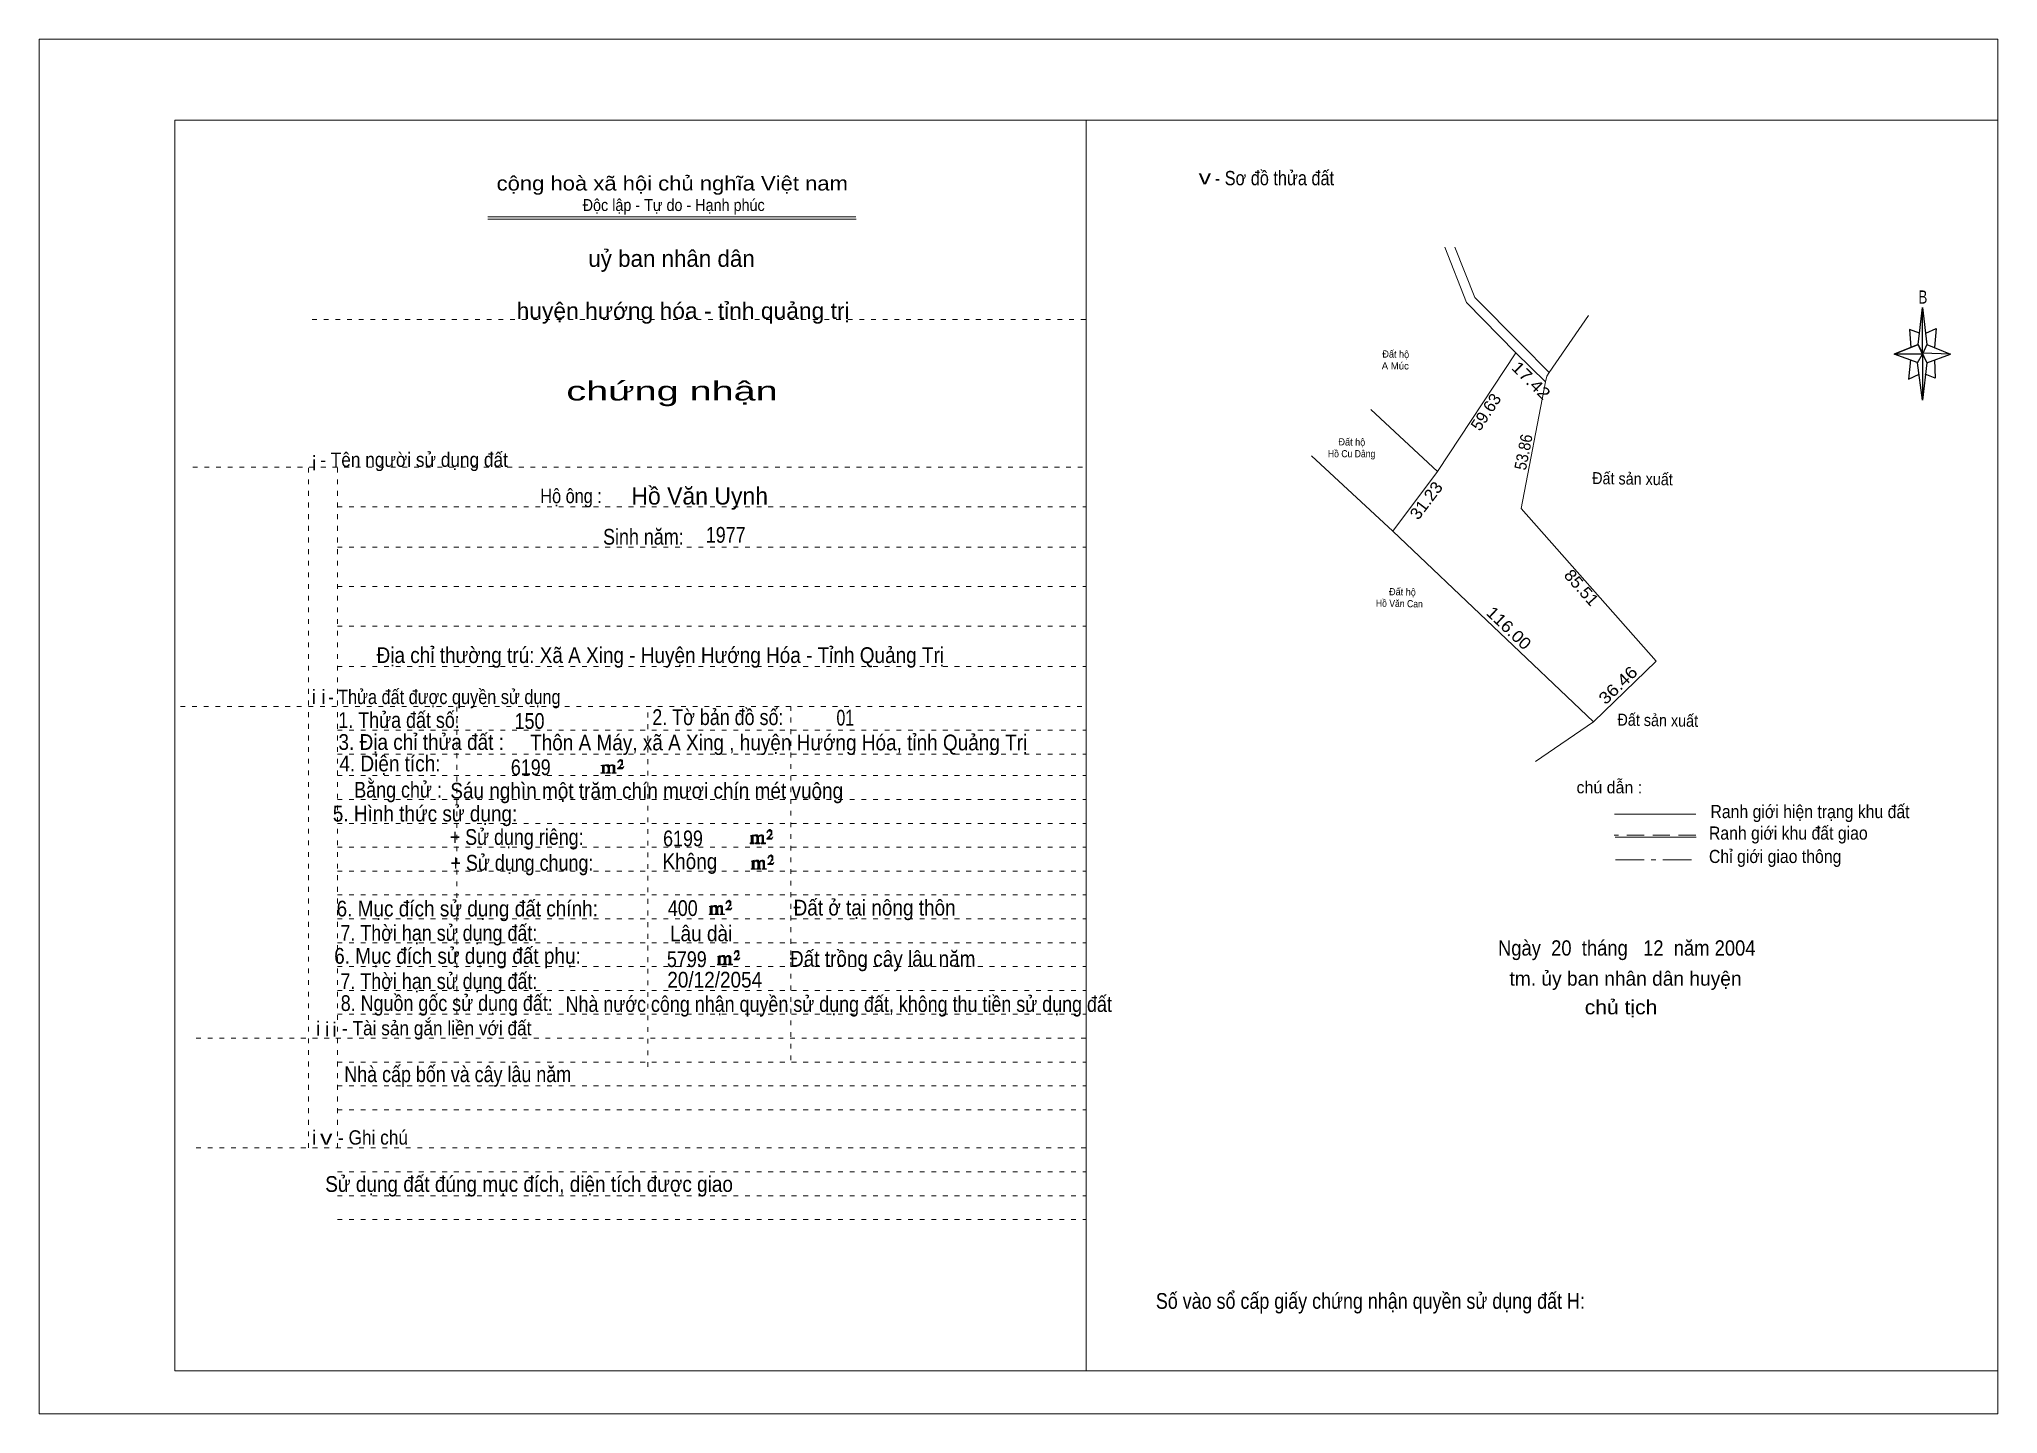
# Model space of a CAD drawing. Header units: centimetres. Extents: x -0.5 to 40.6, y -0.5 to 28.3.
import ezdxf
from ezdxf.enums import TextEntityAlignment as Align

# ---------------------------------------------------------------- set-up
doc = ezdxf.new("R2010")
doc.units = ezdxf.units.CM
doc.header["$LTSCALE"] = 0.12
for name, pattern in [('DOT_DASHED', [7.7, 5, -1.2, 0.3, -1.2]), ('DOTTED', [1.5, 0.3, -1.2]), ('MEDIUM_DASHED', [4.5, 3, -1.5])]:
    doc.linetypes.add(name, pattern=pattern)
for name, color, linetype, lineweight in [('1', 7, 'DOTTED', 13), ('22', 7, 'Continuous', 13), ('50', 7, 'Continuous', 13)]:
    doc.layers.add(name, color=color, linetype=linetype, lineweight=lineweight)

msp = doc.modelspace()

# ---------------------------------------------------------------- hatches: boundary and pattern name
at = {"layer": '50'}
for points in [[(11.74, 12.97), (11.77, 13.02), (11.77, 13.02), (11.76, 13), (11.74, 13), (11.73, 13), (11.68, 13), (11.71, 13.04), (11.72, 13.05), (11.74, 13.06), (11.74, 13.08), (11.74, 13.1), (11.74, 13.12), (11.74, 13.13), (11.74, 13.15), (11.73, 13.16), (11.72, 13.16), (11.71, 13.17), (11.7, 13.17), (11.68, 13.16), (11.68, 13.16), (11.67, 13.15), (11.66, 13.13), (11.64, 13.11), (11.66, 13.11), (11.66, 13.13), (11.67, 13.13), (11.68, 13.14), (11.7, 13.14), (11.71, 13.14), (11.72, 13.13), (11.73, 13.13), (11.73, 13.1), (11.73, 13.08), (11.71, 13.06), (11.71, 13.04), (11.7, 13.03), (11.64, 12.98), (11.64, 12.97)], [(11.32, 12.91), (11.32, 12.9), (11.32, 12.89), (11.3, 12.89), (11.29, 12.89), (11.29, 12.88), (11.38, 12.88), (11.38, 12.89), (11.37, 12.89), (11.36, 12.89), (11.36, 12.9), (11.36, 12.91), (11.36, 13.02), (11.36, 13.03), (11.37, 13.04), (11.39, 13.04), (11.4, 13.04), (11.41, 13.04), (11.42, 13.03), (11.44, 13), (11.44, 12.91), (11.42, 12.9), (11.42, 12.89), (11.41, 12.89), (11.4, 12.89), (11.4, 12.88), (11.49, 12.88), (11.49, 12.89), (11.48, 12.89), (11.47, 12.89), (11.47, 12.9), (11.47, 12.91), (11.47, 13.02), (11.49, 13.04), (11.5, 13.04), (11.51, 13.04), (11.54, 13.04), (11.54, 13.03), (11.55, 13.02), (11.55, 13), (11.55, 12.91), (11.55, 12.9), (11.54, 12.89), (11.54, 12.89), (11.52, 12.89), (11.52, 12.88), (11.61, 12.88), (11.61, 12.89), (11.6, 12.89), (11.59, 12.89), (11.58, 12.9), (11.58, 12.91), (11.58, 12.98), (11.58, 13.03), (11.58, 13.04), (11.57, 13.05), (11.55, 13.06), (11.52, 13.06), (11.51, 13.06), (11.49, 13.05), (11.46, 13.03), (11.46, 13.04), (11.45, 13.06), (11.44, 13.06), (11.42, 13.06), (11.4, 13.06), (11.39, 13.06), (11.37, 13.04), (11.36, 13.04), (11.36, 13.03), (11.36, 13.03), (11.36, 13.04), (11.36, 13.06), (11.29, 13.04), (11.29, 13.04), (11.3, 13.04), (11.32, 13.03), (11.32, 13.02), (11.32, 13.01)], [(14.44, 11.44), (14.44, 11.43), (14.44, 11.42), (14.43, 11.42), (14.42, 11.42), (14.42, 11.4), (14.5, 11.4), (14.5, 11.42), (14.49, 11.42), (14.48, 11.42), (14.48, 11.43), (14.48, 11.44), (14.48, 11.55), (14.48, 11.56), (14.49, 11.57), (14.52, 11.57), (14.53, 11.57), (14.54, 11.57), (14.55, 11.56), (14.56, 11.52), (14.56, 11.44), (14.55, 11.43), (14.55, 11.42), (14.54, 11.42), (14.53, 11.42), (14.53, 11.4), (14.62, 11.4), (14.62, 11.42), (14.6, 11.42), (14.59, 11.42), (14.59, 11.43), (14.59, 11.44), (14.59, 11.55), (14.62, 11.57), (14.63, 11.57), (14.64, 11.57), (14.66, 11.57), (14.66, 11.56), (14.67, 11.55), (14.67, 11.52), (14.67, 11.44), (14.67, 11.43), (14.66, 11.42), (14.66, 11.42), (14.65, 11.42), (14.65, 11.4), (14.74, 11.4), (14.74, 11.42), (14.72, 11.42), (14.71, 11.42), (14.7, 11.43), (14.7, 11.44), (14.7, 11.51), (14.7, 11.56), (14.7, 11.57), (14.69, 11.58), (14.67, 11.59), (14.65, 11.59), (14.64, 11.59), (14.62, 11.58), (14.58, 11.56), (14.58, 11.57), (14.57, 11.59), (14.56, 11.59), (14.55, 11.59), (14.53, 11.59), (14.52, 11.59), (14.49, 11.57), (14.48, 11.57), (14.48, 11.56), (14.48, 11.56), (14.48, 11.57), (14.48, 11.59), (14.42, 11.57), (14.42, 11.57), (14.43, 11.57), (14.44, 11.56), (14.44, 11.55), (14.44, 11.54)], [(14.87, 11.5), (14.89, 11.55), (14.89, 11.55), (14.88, 11.52), (14.87, 11.52), (14.86, 11.52), (14.8, 11.52), (14.84, 11.57), (14.85, 11.58), (14.87, 11.59), (14.87, 11.61), (14.87, 11.62), (14.87, 11.65), (14.87, 11.66), (14.87, 11.68), (14.86, 11.69), (14.85, 11.69), (14.84, 11.7), (14.82, 11.7), (14.8, 11.69), (14.8, 11.69), (14.79, 11.68), (14.78, 11.66), (14.77, 11.64), (14.78, 11.64), (14.78, 11.66), (14.79, 11.66), (14.8, 11.67), (14.82, 11.67), (14.84, 11.67), (14.85, 11.66), (14.86, 11.66), (14.86, 11.62), (14.86, 11.61), (14.84, 11.59), (14.84, 11.57), (14.82, 11.56), (14.77, 11.51), (14.77, 11.5)], [(14.89, 10.97), (14.91, 11.01), (14.91, 11.01), (14.9, 10.99), (14.89, 10.99), (14.88, 10.99), (14.82, 10.99), (14.86, 11.04), (14.87, 11.05), (14.89, 11.06), (14.89, 11.08), (14.89, 11.09), (14.89, 11.11), (14.89, 11.12), (14.89, 11.15), (14.88, 11.16), (14.87, 11.16), (14.86, 11.17), (14.85, 11.17), (14.82, 11.16), (14.82, 11.16), (14.81, 11.15), (14.8, 11.12), (14.79, 11.1), (14.8, 11.1), (14.8, 11.12), (14.81, 11.12), (14.82, 11.14), (14.85, 11.14), (14.86, 11.14), (14.87, 11.12), (14.88, 11.12), (14.88, 11.09), (14.88, 11.08), (14.86, 11.06), (14.86, 11.04), (14.85, 11.02), (14.79, 10.98), (14.79, 10.97)], [(14.46, 10.9), (14.46, 10.89), (14.46, 10.88), (14.45, 10.88), (14.44, 10.88), (14.44, 10.87), (14.53, 10.87), (14.53, 10.88), (14.52, 10.88), (14.5, 10.88), (14.5, 10.89), (14.5, 10.9), (14.5, 11.01), (14.5, 11.02), (14.52, 11.04), (14.54, 11.04), (14.55, 11.04), (14.56, 11.04), (14.57, 11.02), (14.58, 10.99), (14.58, 10.9), (14.57, 10.89), (14.57, 10.88), (14.56, 10.88), (14.55, 10.88), (14.55, 10.87), (14.64, 10.87), (14.64, 10.88), (14.63, 10.88), (14.62, 10.88), (14.62, 10.89), (14.62, 10.9), (14.62, 11.01), (14.64, 11.04), (14.65, 11.04), (14.66, 11.04), (14.68, 11.04), (14.68, 11.02), (14.69, 11.01), (14.69, 10.99), (14.69, 10.9), (14.69, 10.89), (14.68, 10.88), (14.68, 10.88), (14.67, 10.88), (14.67, 10.87), (14.76, 10.87), (14.76, 10.88), (14.75, 10.88), (14.74, 10.88), (14.72, 10.89), (14.72, 10.9), (14.72, 10.98), (14.72, 11.02), (14.72, 11.04), (14.71, 11.05), (14.69, 11.06), (14.67, 11.06), (14.66, 11.06), (14.64, 11.05), (14.6, 11.02), (14.6, 11.04), (14.59, 11.06), (14.58, 11.06), (14.57, 11.06), (14.55, 11.06), (14.54, 11.06), (14.52, 11.04), (14.5, 11.04), (14.5, 11.02), (14.5, 11.02), (14.5, 11.04), (14.5, 11.06), (14.44, 11.04), (14.44, 11.04), (14.45, 11.04), (14.46, 11.02), (14.46, 11.01), (14.46, 11)], [(13.58, 9.95), (13.58, 9.94), (13.58, 9.93), (13.57, 9.93), (13.56, 9.93), (13.56, 9.92), (13.65, 9.92), (13.65, 9.93), (13.64, 9.93), (13.62, 9.93), (13.62, 9.94), (13.62, 9.95), (13.62, 10.06), (13.62, 10.07), (13.64, 10.09), (13.66, 10.09), (13.67, 10.09), (13.68, 10.09), (13.69, 10.07), (13.7, 10.04), (13.7, 9.95), (13.69, 9.94), (13.69, 9.93), (13.68, 9.93), (13.67, 9.93), (13.67, 9.92), (13.76, 9.92), (13.76, 9.93), (13.75, 9.93), (13.74, 9.93), (13.74, 9.94), (13.74, 9.95), (13.74, 10.06), (13.76, 10.09), (13.77, 10.09), (13.78, 10.09), (13.8, 10.09), (13.8, 10.07), (13.81, 10.06), (13.81, 10.04), (13.81, 9.95), (13.81, 9.94), (13.8, 9.93), (13.8, 9.93), (13.79, 9.93), (13.79, 9.92), (13.88, 9.92), (13.88, 9.93), (13.87, 9.93), (13.86, 9.93), (13.84, 9.94), (13.84, 9.95), (13.84, 10.03), (13.84, 10.07), (13.84, 10.09), (13.83, 10.1), (13.81, 10.11), (13.79, 10.11), (13.78, 10.11), (13.76, 10.1), (13.72, 10.07), (13.72, 10.09), (13.71, 10.11), (13.7, 10.11), (13.69, 10.11), (13.67, 10.11), (13.66, 10.11), (13.64, 10.09), (13.62, 10.09), (13.62, 10.07), (13.62, 10.07), (13.62, 10.09), (13.62, 10.11), (13.56, 10.09), (13.56, 10.09), (13.57, 10.09), (13.58, 10.07), (13.58, 10.06), (13.58, 10.05)], [(14.01, 10.02), (14.03, 10.06), (14.03, 10.06), (14.02, 10.04), (14.01, 10.04), (14, 10.04), (13.94, 10.04), (13.98, 10.09), (13.99, 10.1), (14.01, 10.11), (14.01, 10.13), (14.01, 10.14), (14.01, 10.16), (14.01, 10.17), (14.01, 10.2), (14, 10.21), (13.99, 10.21), (13.98, 10.22), (13.97, 10.22), (13.94, 10.21), (13.94, 10.21), (13.93, 10.2), (13.92, 10.17), (13.91, 10.15), (13.92, 10.15), (13.92, 10.17), (13.93, 10.17), (13.94, 10.19), (13.97, 10.19), (13.98, 10.19), (13.99, 10.17), (14, 10.17), (14, 10.14), (14, 10.13), (13.98, 10.11), (13.98, 10.09), (13.97, 10.07), (13.91, 10.03), (13.91, 10.02)], [(13.75, 8.9), (13.75, 8.89), (13.75, 8.88), (13.74, 8.88), (13.73, 8.88), (13.73, 8.87), (13.82, 8.87), (13.82, 8.88), (13.81, 8.88), (13.79, 8.88), (13.79, 8.89), (13.79, 8.9), (13.79, 9.01), (13.79, 9.02), (13.81, 9.04), (13.83, 9.04), (13.84, 9.04), (13.85, 9.04), (13.86, 9.02), (13.87, 8.99), (13.87, 8.9), (13.86, 8.89), (13.86, 8.88), (13.85, 8.88), (13.84, 8.88), (13.84, 8.87), (13.93, 8.87), (13.93, 8.88), (13.92, 8.88), (13.91, 8.88), (13.91, 8.89), (13.91, 8.9), (13.91, 9.01), (13.93, 9.04), (13.94, 9.04), (13.95, 9.04), (13.97, 9.04), (13.97, 9.02), (13.98, 9.01), (13.98, 8.99), (13.98, 8.9), (13.98, 8.89), (13.97, 8.88), (13.97, 8.88), (13.96, 8.88), (13.96, 8.87), (14.05, 8.87), (14.05, 8.88), (14.04, 8.88), (14.03, 8.88), (14.01, 8.89), (14.01, 8.9), (14.01, 8.98), (14.01, 9.02), (14.01, 9.04), (14, 9.05), (13.98, 9.06), (13.96, 9.06), (13.95, 9.06), (13.93, 9.05), (13.89, 9.02), (13.89, 9.04), (13.88, 9.06), (13.87, 9.06), (13.86, 9.06), (13.84, 9.06), (13.83, 9.06), (13.81, 9.04), (13.79, 9.04), (13.79, 9.02), (13.79, 9.02), (13.79, 9.04), (13.79, 9.06), (13.73, 9.04), (13.73, 9.04), (13.74, 9.04), (13.75, 9.02), (13.75, 9.01), (13.75, 9)], [(14.18, 8.97), (14.2, 9.01), (14.2, 9.01), (14.19, 8.99), (14.18, 8.99), (14.17, 8.99), (14.11, 8.99), (14.15, 9.04), (14.16, 9.05), (14.18, 9.06), (14.18, 9.08), (14.18, 9.09), (14.18, 9.11), (14.18, 9.12), (14.18, 9.15), (14.17, 9.16), (14.16, 9.16), (14.15, 9.17), (14.14, 9.17), (14.11, 9.16), (14.11, 9.16), (14.1, 9.15), (14.09, 9.12), (14.08, 9.1), (14.09, 9.1), (14.09, 9.12), (14.1, 9.12), (14.11, 9.14), (14.14, 9.14), (14.15, 9.14), (14.16, 9.12), (14.17, 9.12), (14.17, 9.09), (14.17, 9.08), (14.15, 9.06), (14.15, 9.04), (14.14, 9.02), (14.08, 8.98), (14.08, 8.97)]]:
    msp.add_hatch(color=256, dxfattribs=at).paths.add_polyline_path(points)

# ---------------------------------------------------------------- linework, layer by layer
at = {"layer": '1', "linetype": 'Continuous'}
for p, q in [((2.36, 0.36), (2.36, 26.56)), ((2.36, 26.56), (40.56, 26.56)), ((21.46, 0.36), (21.46, 26.56)), ((40.56, 0.36), (40.56, 26.56)), ((8.92, 24.54), (16.63, 24.54)), ((8.92, 24.49), (16.64, 24.49)), ((2.36, 0.36), (40.56, 0.36))]:
    msp.add_line(p, q, dxfattribs=at)
at = {"layer": '1'}
for p, q in [((5.24, 22.39), (21.46, 22.39)), ((2.74, 19.29), (21.46, 19.29)), ((5.16, 5.03), (5.16, 19.29)), ((5.77, 5.03), (5.77, 19.29)), ((5.77, 18.46), (21.46, 18.46)), ((5.77, 17.62), (21.46, 17.62)), ((5.77, 16.79), (21.46, 16.79)), ((5.77, 15.96), (21.46, 15.96)), ((5.77, 15.12), (21.46, 15.12)), ((2.48, 14.28), (21.46, 14.28)), ((8.27, 7.83), (8.27, 14.28)), ((12.27, 6.73), (12.27, 14.28)), ((15.27, 6.87), (15.27, 14.28)), ((5.77, 13.78), (21.46, 13.78)), ((5.77, 13.28), (21.46, 13.28)), ((5.77, 12.83), (21.46, 12.83)), ((5.77, 12.33), (21.46, 12.33)), ((5.77, 11.83), (21.46, 11.83)), ((5.77, 11.33), (21.46, 11.33)), ((5.77, 10.83), (21.46, 10.83)), ((5.77, 10.33), (21.46, 10.33)), ((5.77, 9.83), (21.46, 9.83)), ((5.77, 9.33), (21.46, 9.33)), ((5.77, 8.83), (21.46, 8.83)), ((5.77, 8.33), (21.46, 8.33)), ((5.77, 7.83), (21.46, 7.83)), ((2.81, 7.33), (21.46, 7.33)), ((5.77, 6.83), (21.46, 6.83)), ((5.77, 6.33), (21.46, 6.33)), ((5.77, 5.83), (21.46, 5.83)), ((2.81, 5.03), (21.46, 5.03)), ((5.77, 4.53), (21.46, 4.53)), ((5.77, 4.03), (21.46, 4.03)), ((5.77, 3.53), (21.46, 3.53))]:
    msp.add_line(p, q, dxfattribs=at)
at = {"layer": '1', "linetype": 'Continuous'}
msp.add_lwpolyline([(-0.48, -0.54), (40.56, -0.54), (40.56, 28.26), (-0.48, 28.26)], close=True, dxfattribs=at)
at = {"layer": '22'}
for p, q in [((31.16, 21.28), (31.98, 22.47)), ((30.46, 21.69), (28.82, 19.2)), ((30.46, 21.69), (31.08, 21.08)), ((28.82, 19.2), (27.42, 20.5)), ((27.88, 17.95), (28.82, 19.2)), ((30.87, 13.13), (32.09, 13.96))]:
    msp.add_line(p, q, dxfattribs=at)
for points in [[(28.97, 23.9), (29.43, 22.74), (30.46, 21.69)], [(31.16, 21.28), (30.58, 21.86), (29.6, 22.85), (29.18, 23.9)], [(31.08, 21.08), (30.57, 18.43), (33.4, 15.23), (32.09, 13.96)], [(31.16, 21.28), (31.11, 21.2), (31.08, 21.08)], [(32.09, 13.96), (27.88, 17.95), (26.18, 19.53)]]:
    msp.add_lwpolyline(points, dxfattribs=at)
msp.add_lwpolyline([(30.46, 21.69), (31.08, 21.08), (30.57, 18.43), (33.4, 15.23), (32.09, 13.96), (27.88, 17.95), (28.82, 19.2)], close=True, dxfattribs=at)
at = {"layer": '50', "lineweight": 25}
for p, q in [((38.89, 21.86), (38.98, 22.64)), ((39.07, 21.86), (39.57, 21.66)), ((38.89, 21.48), (38.39, 21.66)), ((39.07, 21.48), (38.98, 20.7)), ((39.23, 21.54), (39.25, 21.16)), ((39.25, 21.16), (39.04, 21.24))]:
    msp.add_line(p, q, dxfattribs=at)
at = {"layer": '50'}
for p, q in [((34.23, 12.02), (32.53, 12.02)), ((34.24, 11.54), (32.54, 11.54))]:
    msp.add_line(p, q, dxfattribs=at)
at = {"layer": '50', "linetype": 'MEDIUM_DASHED'}
msp.add_line((34.23, 11.58), (32.52, 11.58), dxfattribs=at)
at = {"layer": '50', "linetype": 'DOT_DASHED'}
msp.add_line((32.55, 11.07), (34.26, 11.07), dxfattribs=at)
at = {"layer": '50', "lineweight": 25}
for points in [[(38.98, 22.64), (39.07, 21.86), (38.98, 21.66)], [(38.98, 21.66), (38.39, 21.66), (38.89, 21.86), (39.07, 21.48), (39.57, 21.66), (38.98, 21.68)], [(38.98, 21.66), (38.98, 20.7), (38.88, 21.48)]]:
    msp.add_lwpolyline(points, close=True, dxfattribs=at)
for points in [[(38.92, 22.1), (38.71, 22.18), (38.74, 21.8)], [(39.05, 22.1), (39.27, 22.2), (39.23, 21.8)], [(38.98, 21.66), (38.89, 21.86), (38.39, 21.66)], [(38.73, 21.54), (38.69, 21.14), (38.91, 21.24)], [(38.98, 21.66), (39.07, 21.48), (39.57, 21.66)]]:
    msp.add_lwpolyline(points, dxfattribs=at)
at = {"layer": '50'}
for points in [[(11.74, 12.97), (11.77, 13.02), (11.77, 13.02), (11.76, 13), (11.74, 13), (11.73, 13), (11.68, 13), (11.71, 13.04), (11.72, 13.05), (11.74, 13.06), (11.74, 13.08), (11.74, 13.1), (11.74, 13.12), (11.74, 13.13), (11.74, 13.15), (11.73, 13.16), (11.72, 13.16), (11.71, 13.17), (11.7, 13.17), (11.68, 13.16), (11.68, 13.16), (11.67, 13.15), (11.66, 13.13), (11.64, 13.11), (11.66, 13.11), (11.66, 13.13), (11.67, 13.13), (11.68, 13.14), (11.7, 13.14), (11.71, 13.14), (11.72, 13.13), (11.73, 13.13), (11.73, 13.1), (11.73, 13.08), (11.71, 13.06), (11.71, 13.04), (11.7, 13.03), (11.64, 12.98), (11.64, 12.97)], [(11.32, 12.91), (11.32, 12.9), (11.32, 12.89), (11.3, 12.89), (11.29, 12.89), (11.29, 12.88), (11.38, 12.88), (11.38, 12.89), (11.37, 12.89), (11.36, 12.89), (11.36, 12.9), (11.36, 12.91), (11.36, 13.02), (11.36, 13.03), (11.37, 13.04), (11.39, 13.04), (11.4, 13.04), (11.41, 13.04), (11.42, 13.03), (11.44, 13), (11.44, 12.91), (11.42, 12.9), (11.42, 12.89), (11.41, 12.89), (11.4, 12.89), (11.4, 12.88), (11.49, 12.88), (11.49, 12.89), (11.48, 12.89), (11.47, 12.89), (11.47, 12.9), (11.47, 12.91), (11.47, 13.02), (11.49, 13.04), (11.5, 13.04), (11.51, 13.04), (11.54, 13.04), (11.54, 13.03), (11.55, 13.02), (11.55, 13), (11.55, 12.91), (11.55, 12.9), (11.54, 12.89), (11.54, 12.89), (11.52, 12.89), (11.52, 12.88), (11.61, 12.88), (11.61, 12.89), (11.6, 12.89), (11.59, 12.89), (11.58, 12.9), (11.58, 12.91), (11.58, 12.98), (11.58, 13.03), (11.58, 13.04), (11.57, 13.05), (11.55, 13.06), (11.52, 13.06), (11.51, 13.06), (11.49, 13.05), (11.46, 13.03), (11.46, 13.04), (11.45, 13.06), (11.44, 13.06), (11.42, 13.06), (11.4, 13.06), (11.39, 13.06), (11.37, 13.04), (11.36, 13.04), (11.36, 13.03), (11.36, 13.03), (11.36, 13.04), (11.36, 13.06), (11.29, 13.04), (11.29, 13.04), (11.3, 13.04), (11.32, 13.03), (11.32, 13.02), (11.32, 13.01)], [(14.44, 11.44), (14.44, 11.43), (14.44, 11.42), (14.43, 11.42), (14.42, 11.42), (14.42, 11.4), (14.5, 11.4), (14.5, 11.42), (14.49, 11.42), (14.48, 11.42), (14.48, 11.43), (14.48, 11.44), (14.48, 11.55), (14.48, 11.56), (14.49, 11.57), (14.52, 11.57), (14.53, 11.57), (14.54, 11.57), (14.55, 11.56), (14.56, 11.52), (14.56, 11.44), (14.55, 11.43), (14.55, 11.42), (14.54, 11.42), (14.53, 11.42), (14.53, 11.4), (14.62, 11.4), (14.62, 11.42), (14.6, 11.42), (14.59, 11.42), (14.59, 11.43), (14.59, 11.44), (14.59, 11.55), (14.62, 11.57), (14.63, 11.57), (14.64, 11.57), (14.66, 11.57), (14.66, 11.56), (14.67, 11.55), (14.67, 11.52), (14.67, 11.44), (14.67, 11.43), (14.66, 11.42), (14.66, 11.42), (14.65, 11.42), (14.65, 11.4), (14.74, 11.4), (14.74, 11.42), (14.72, 11.42), (14.71, 11.42), (14.7, 11.43), (14.7, 11.44), (14.7, 11.51), (14.7, 11.56), (14.7, 11.57), (14.69, 11.58), (14.67, 11.59), (14.65, 11.59), (14.64, 11.59), (14.62, 11.58), (14.58, 11.56), (14.58, 11.57), (14.57, 11.59), (14.56, 11.59), (14.55, 11.59), (14.53, 11.59), (14.52, 11.59), (14.49, 11.57), (14.48, 11.57), (14.48, 11.56), (14.48, 11.56), (14.48, 11.57), (14.48, 11.59), (14.42, 11.57), (14.42, 11.57), (14.43, 11.57), (14.44, 11.56), (14.44, 11.55), (14.44, 11.54)], [(14.87, 11.5), (14.89, 11.55), (14.89, 11.55), (14.88, 11.52), (14.87, 11.52), (14.86, 11.52), (14.8, 11.52), (14.84, 11.57), (14.85, 11.58), (14.87, 11.59), (14.87, 11.61), (14.87, 11.62), (14.87, 11.65), (14.87, 11.66), (14.87, 11.68), (14.86, 11.69), (14.85, 11.69), (14.84, 11.7), (14.82, 11.7), (14.8, 11.69), (14.8, 11.69), (14.79, 11.68), (14.78, 11.66), (14.77, 11.64), (14.78, 11.64), (14.78, 11.66), (14.79, 11.66), (14.8, 11.67), (14.82, 11.67), (14.84, 11.67), (14.85, 11.66), (14.86, 11.66), (14.86, 11.62), (14.86, 11.61), (14.84, 11.59), (14.84, 11.57), (14.82, 11.56), (14.77, 11.51), (14.77, 11.5)], [(14.89, 10.97), (14.91, 11.01), (14.91, 11.01), (14.9, 10.99), (14.89, 10.99), (14.88, 10.99), (14.82, 10.99), (14.86, 11.04), (14.87, 11.05), (14.89, 11.06), (14.89, 11.08), (14.89, 11.09), (14.89, 11.11), (14.89, 11.12), (14.89, 11.15), (14.88, 11.16), (14.87, 11.16), (14.86, 11.17), (14.85, 11.17), (14.82, 11.16), (14.82, 11.16), (14.81, 11.15), (14.8, 11.12), (14.79, 11.1), (14.8, 11.1), (14.8, 11.12), (14.81, 11.12), (14.82, 11.14), (14.85, 11.14), (14.86, 11.14), (14.87, 11.12), (14.88, 11.12), (14.88, 11.09), (14.88, 11.08), (14.86, 11.06), (14.86, 11.04), (14.85, 11.02), (14.79, 10.98), (14.79, 10.97)], [(14.46, 10.9), (14.46, 10.89), (14.46, 10.88), (14.45, 10.88), (14.44, 10.88), (14.44, 10.87), (14.53, 10.87), (14.53, 10.88), (14.52, 10.88), (14.5, 10.88), (14.5, 10.89), (14.5, 10.9), (14.5, 11.01), (14.5, 11.02), (14.52, 11.04), (14.54, 11.04), (14.55, 11.04), (14.56, 11.04), (14.57, 11.02), (14.58, 10.99), (14.58, 10.9), (14.57, 10.89), (14.57, 10.88), (14.56, 10.88), (14.55, 10.88), (14.55, 10.87), (14.64, 10.87), (14.64, 10.88), (14.63, 10.88), (14.62, 10.88), (14.62, 10.89), (14.62, 10.9), (14.62, 11.01), (14.64, 11.04), (14.65, 11.04), (14.66, 11.04), (14.68, 11.04), (14.68, 11.02), (14.69, 11.01), (14.69, 10.99), (14.69, 10.9), (14.69, 10.89), (14.68, 10.88), (14.68, 10.88), (14.67, 10.88), (14.67, 10.87), (14.76, 10.87), (14.76, 10.88), (14.75, 10.88), (14.74, 10.88), (14.72, 10.89), (14.72, 10.9), (14.72, 10.98), (14.72, 11.02), (14.72, 11.04), (14.71, 11.05), (14.69, 11.06), (14.67, 11.06), (14.66, 11.06), (14.64, 11.05), (14.6, 11.02), (14.6, 11.04), (14.59, 11.06), (14.58, 11.06), (14.57, 11.06), (14.55, 11.06), (14.54, 11.06), (14.52, 11.04), (14.5, 11.04), (14.5, 11.02), (14.5, 11.02), (14.5, 11.04), (14.5, 11.06), (14.44, 11.04), (14.44, 11.04), (14.45, 11.04), (14.46, 11.02), (14.46, 11.01), (14.46, 11)], [(13.58, 9.95), (13.58, 9.94), (13.58, 9.93), (13.57, 9.93), (13.56, 9.93), (13.56, 9.92), (13.65, 9.92), (13.65, 9.93), (13.64, 9.93), (13.62, 9.93), (13.62, 9.94), (13.62, 9.95), (13.62, 10.06), (13.62, 10.07), (13.64, 10.09), (13.66, 10.09), (13.67, 10.09), (13.68, 10.09), (13.69, 10.07), (13.7, 10.04), (13.7, 9.95), (13.69, 9.94), (13.69, 9.93), (13.68, 9.93), (13.67, 9.93), (13.67, 9.92), (13.76, 9.92), (13.76, 9.93), (13.75, 9.93), (13.74, 9.93), (13.74, 9.94), (13.74, 9.95), (13.74, 10.06), (13.76, 10.09), (13.77, 10.09), (13.78, 10.09), (13.8, 10.09), (13.8, 10.07), (13.81, 10.06), (13.81, 10.04), (13.81, 9.95), (13.81, 9.94), (13.8, 9.93), (13.8, 9.93), (13.79, 9.93), (13.79, 9.92), (13.88, 9.92), (13.88, 9.93), (13.87, 9.93), (13.86, 9.93), (13.84, 9.94), (13.84, 9.95), (13.84, 10.03), (13.84, 10.07), (13.84, 10.09), (13.83, 10.1), (13.81, 10.11), (13.79, 10.11), (13.78, 10.11), (13.76, 10.1), (13.72, 10.07), (13.72, 10.09), (13.71, 10.11), (13.7, 10.11), (13.69, 10.11), (13.67, 10.11), (13.66, 10.11), (13.64, 10.09), (13.62, 10.09), (13.62, 10.07), (13.62, 10.07), (13.62, 10.09), (13.62, 10.11), (13.56, 10.09), (13.56, 10.09), (13.57, 10.09), (13.58, 10.07), (13.58, 10.06), (13.58, 10.05)], [(14.01, 10.02), (14.03, 10.06), (14.03, 10.06), (14.02, 10.04), (14.01, 10.04), (14, 10.04), (13.94, 10.04), (13.98, 10.09), (13.99, 10.1), (14.01, 10.11), (14.01, 10.13), (14.01, 10.14), (14.01, 10.16), (14.01, 10.17), (14.01, 10.2), (14, 10.21), (13.99, 10.21), (13.98, 10.22), (13.97, 10.22), (13.94, 10.21), (13.94, 10.21), (13.93, 10.2), (13.92, 10.17), (13.91, 10.15), (13.92, 10.15), (13.92, 10.17), (13.93, 10.17), (13.94, 10.19), (13.97, 10.19), (13.98, 10.19), (13.99, 10.17), (14, 10.17), (14, 10.14), (14, 10.13), (13.98, 10.11), (13.98, 10.09), (13.97, 10.07), (13.91, 10.03), (13.91, 10.02)], [(13.75, 8.9), (13.75, 8.89), (13.75, 8.88), (13.74, 8.88), (13.73, 8.88), (13.73, 8.87), (13.82, 8.87), (13.82, 8.88), (13.81, 8.88), (13.79, 8.88), (13.79, 8.89), (13.79, 8.9), (13.79, 9.01), (13.79, 9.02), (13.81, 9.04), (13.83, 9.04), (13.84, 9.04), (13.85, 9.04), (13.86, 9.02), (13.87, 8.99), (13.87, 8.9), (13.86, 8.89), (13.86, 8.88), (13.85, 8.88), (13.84, 8.88), (13.84, 8.87), (13.93, 8.87), (13.93, 8.88), (13.92, 8.88), (13.91, 8.88), (13.91, 8.89), (13.91, 8.9), (13.91, 9.01), (13.93, 9.04), (13.94, 9.04), (13.95, 9.04), (13.97, 9.04), (13.97, 9.02), (13.98, 9.01), (13.98, 8.99), (13.98, 8.9), (13.98, 8.89), (13.97, 8.88), (13.97, 8.88), (13.96, 8.88), (13.96, 8.87), (14.05, 8.87), (14.05, 8.88), (14.04, 8.88), (14.03, 8.88), (14.01, 8.89), (14.01, 8.9), (14.01, 8.98), (14.01, 9.02), (14.01, 9.04), (14, 9.05), (13.98, 9.06), (13.96, 9.06), (13.95, 9.06), (13.93, 9.05), (13.89, 9.02), (13.89, 9.04), (13.88, 9.06), (13.87, 9.06), (13.86, 9.06), (13.84, 9.06), (13.83, 9.06), (13.81, 9.04), (13.79, 9.04), (13.79, 9.02), (13.79, 9.02), (13.79, 9.04), (13.79, 9.06), (13.73, 9.04), (13.73, 9.04), (13.74, 9.04), (13.75, 9.02), (13.75, 9.01), (13.75, 9)], [(14.18, 8.97), (14.2, 9.01), (14.2, 9.01), (14.19, 8.99), (14.18, 8.99), (14.17, 8.99), (14.11, 8.99), (14.15, 9.04), (14.16, 9.05), (14.18, 9.06), (14.18, 9.08), (14.18, 9.09), (14.18, 9.11), (14.18, 9.12), (14.18, 9.15), (14.17, 9.16), (14.16, 9.16), (14.15, 9.17), (14.14, 9.17), (14.11, 9.16), (14.11, 9.16), (14.1, 9.15), (14.09, 9.12), (14.08, 9.1), (14.09, 9.1), (14.09, 9.12), (14.1, 9.12), (14.11, 9.14), (14.14, 9.14), (14.15, 9.14), (14.16, 9.12), (14.17, 9.12), (14.17, 9.09), (14.17, 9.08), (14.15, 9.06), (14.15, 9.04), (14.14, 9.02), (14.08, 8.98), (14.08, 8.97)]]:
    msp.add_lwpolyline(points, close=True, dxfattribs=at)

# ---------------------------------------------------------------- texts
at = {"layer": '1'}
for s, height, width, p in [('v', 0.3, 1.3, (23.945, 25.22)), ('- Sơ đồ thửa đất ', 0.3, 0.85, (25.45, 25.2)), ('cộng hoà xã hội chủ nghĩa Việt nam', 0.3, 1.15, (12.785, 25.09)), ('Độc lập - Tự do - Hạnh phúc', 0.25, 0.9, (12.815, 24.66)), ('chứng nhận', 0.4, 1.55, (12.78, 20.69)), ('- Tên người sử dụng đất', 0.3, 0.9, (7.375, 19.3)), ('- Thửa đất được quyền sử dụng', 0.3, 0.85, (8.01, 14.33)), ('- Tài sản gắn liền với đất ', 0.3, 0.9, (7.9, 7.39)), ('- Ghi chú', 0.3, 0.9, (6.515, 5.1)), ('v', 0.3, 1.3, (5.535, 5.1))]:
    msp.add_text(s, height=height, dxfattribs=dict(at, width=width)).set_placement(p, align=Align.CENTER)
for s, height, p in [('uỷ ban nhân dân', 0.35, (12.77, 23.49)), ('i', 0.3, (5.285, 19.23)), ('i', 0.3, (5.275, 14.33)), ('i', 0.3, (5.475, 14.33)), ('i', 0.3, (5.365, 7.38)), ('i', 0.3, (5.555, 7.37)), ('i', 0.3, (5.705, 7.36)), ('i', 0.3, (5.285, 5.1))]:
    msp.add_text(s, height=height, dxfattribs=at).set_placement(p, align=Align.CENTER)
at = {"layer": '22'}
for s, height, rotation, width, p in [('Đất hộ', 0.15, 359.036, 0.95, (27.944, 21.586)), ('Đất hộ', 0.15, 359.036, 0.95, (27.024, 19.746)), ('Hồ Cu Dâng', 0.1499, 0.036, 0.9, (27.02, 19.5)), ('Đất sản xuất', 0.25, 359.036, 0.9, (32.903, 18.926)), ('Hồ Văn Can', 0.15, 359.036, 0.9, (28.019, 16.362)), ('Đất hộ', 0.15, 359.036, 0.95, (28.084, 16.606)), ('Đất sản xuất', 0.25, 359.036, 0.9, (33.433, 13.866))]:
    msp.add_text(s, height=height, rotation=rotation, dxfattribs=dict(at, width=width)).set_placement(p, align=Align.CENTER)
msp.add_text('A Múc', height=0.1499, rotation=0.036, dxfattribs=at).set_placement((27.935, 21.34), align=Align.CENTER)
at = {"layer": '50'}
for s, height, width, p in [('B', 0.276, 0.75, (38.99, 22.72)), ('  huyện hướng hóa - tỉnh quảng trị', 0.34, 1.05, (12.88, 22.4)), ('Hộ ông :', 0.3, 0.85, (10.665, 18.54)), ('Sinh năm:       ', 0.33, 0.85, (12.545, 17.67)), ('1977', 0.33, 0.85, (13.905, 17.71)), ('Địa chỉ thường trú: Xã A Xing - Huyện Hướng Hóa - Tỉnh Quảng Trị', 0.33, 0.9, (12.535, 15.19)), ('1. Thửa đất số:  ', 0.33, 0.85, (7.165, 13.83)), ('150', 0.33, 0.85, (9.795, 13.81)), ('2. Tờ bản đồ số:  ', 0.33, 0.85, (13.845, 13.89)), ('01', 0.33, 0.75, (16.41, 13.88)), ('3. Địa chỉ thửa đất : ', 0.33, 0.9, (7.58, 13.37)), ('Thôn A Máy, xã A Xing , huyện Hướng Hóa, tỉnh Quảng Trị', 0.33, 0.9, (15.015, 13.36)), ('4. Diện tích: ', 0.33, 0.9, (6.925, 12.92)), ('6199', 0.33, 0.85, (9.82, 12.84)), ('Bằng chử :', 0.33, 0.85, (7.04, 12.37)), ('Sáu nghìn một trăm chín mươi chín mét vuông', 0.33, 0.9, (12.25, 12.35)), ('5. Hình thức sử dụng:', 0.33, 0.9, (7.605, 11.87)), ('Ranh giới hiện trạng khu đất', 0.275, 0.9, (36.625, 11.94)), ('+ Sử dụng riêng:', 0.33, 0.85, (9.525, 11.38)), ('6199', 0.33, 0.85, (13.01, 11.35)), ('Ranh giới khu đất giao', 0.275, 0.9, (36.17, 11.49)), ('+ Sử dụng chung:', 0.33, 0.85, (9.635, 10.84)), ('Không', 0.33, 0.9, (13.155, 10.87)), ('Chỉ giới giao thông', 0.275, 0.9, (35.895, 11)), ('Đất ở tại nông thôn', 0.33, 0.9, (17.025, 9.9)), ('6. Mục đích sử dụng đất chính:', 0.33, 0.9, (8.49, 9.88)), ('400', 0.33, 0.85, (13.005, 9.89)), ('7. Thời hạn sử dụng đất:', 0.33, 0.85, (7.895, 9.37)), ('Lâu dài', 0.33, 0.9, (13.39, 9.36)), ('6. Mục đích sử dụng đất phụ:', 0.33, 0.9, (8.285, 8.89)), ('5799', 0.33, 0.85, (13.09, 8.82)), ('Đất trồng cây lâu năm', 0.33, 0.9, (17.195, 8.83)), ('Ngày  20  tháng   12  năm 2004', 0.32, 0.9, (32.785, 9.06)), ('7. Thời hạn sử dụng đất:', 0.33, 0.85, (7.895, 8.36)), ('20/12/2054', 0.33, 0.9, (13.675, 8.39)), ('8. Nguồn gốc sử dụng đất:', 0.33, 0.85, (8.06, 7.9)), ('Nhà nước công nhận quyền sử dụng đất, không thu tiền sử dụng đất ', 0.33, 0.85, (16.325, 7.88)), ('chủ tịch', 0.3, 1.1, (32.665, 7.83)), ('Nhà cấp bốn và cây lâu năm', 0.33, 0.85, (8.29, 6.41)), ('Sử dụng đất đúng mục đích, diện tích được giao', 0.33, 0.9, (9.785, 4.11)), ('Số vào sổ cấp giấy chứng nhận quyền sử dụng đất H: ', 0.33, 0.85, (27.465, 1.66))]:
    msp.add_text(s, height=height, dxfattribs=dict(at, width=width)).set_placement(p, align=Align.CENTER)
for s, rotation, width, p in [('17.42', 315.349, 1.15, (30.692, 21.022)), ('53.86', 78.997, 0.9, (30.743, 19.586)), ('31.23', 52.899, 1.05, (28.682, 18.52)), ('85.51', 311.411, 1.05, (31.742, 16.688)), ('116.00', 316.481, 1.1, (30.229, 15.832)), ('36.46', 44.033, 1.15, (32.688, 14.637))]:
    msp.add_text(s, height=0.25, rotation=rotation, dxfattribs=dict(at, width=width)).set_placement(p, align=Align.CENTER)
msp.add_text('59.63', height=0.25, rotation=56.608, dxfattribs=at).set_placement((29.938, 20.381), align=Align.CENTER)
for s, height, p in [('Hồ Văn Uynh', 0.36, (13.36, 18.51)), ('chú dẫn :', 0.25, (32.42, 12.46)), ('tm. ủy ban nhân dân huyện ', 0.3, (32.815, 8.43))]:
    msp.add_text(s, height=height, dxfattribs=at).set_placement(p, align=Align.CENTER)

doc.saveas('drawing.dxf')
